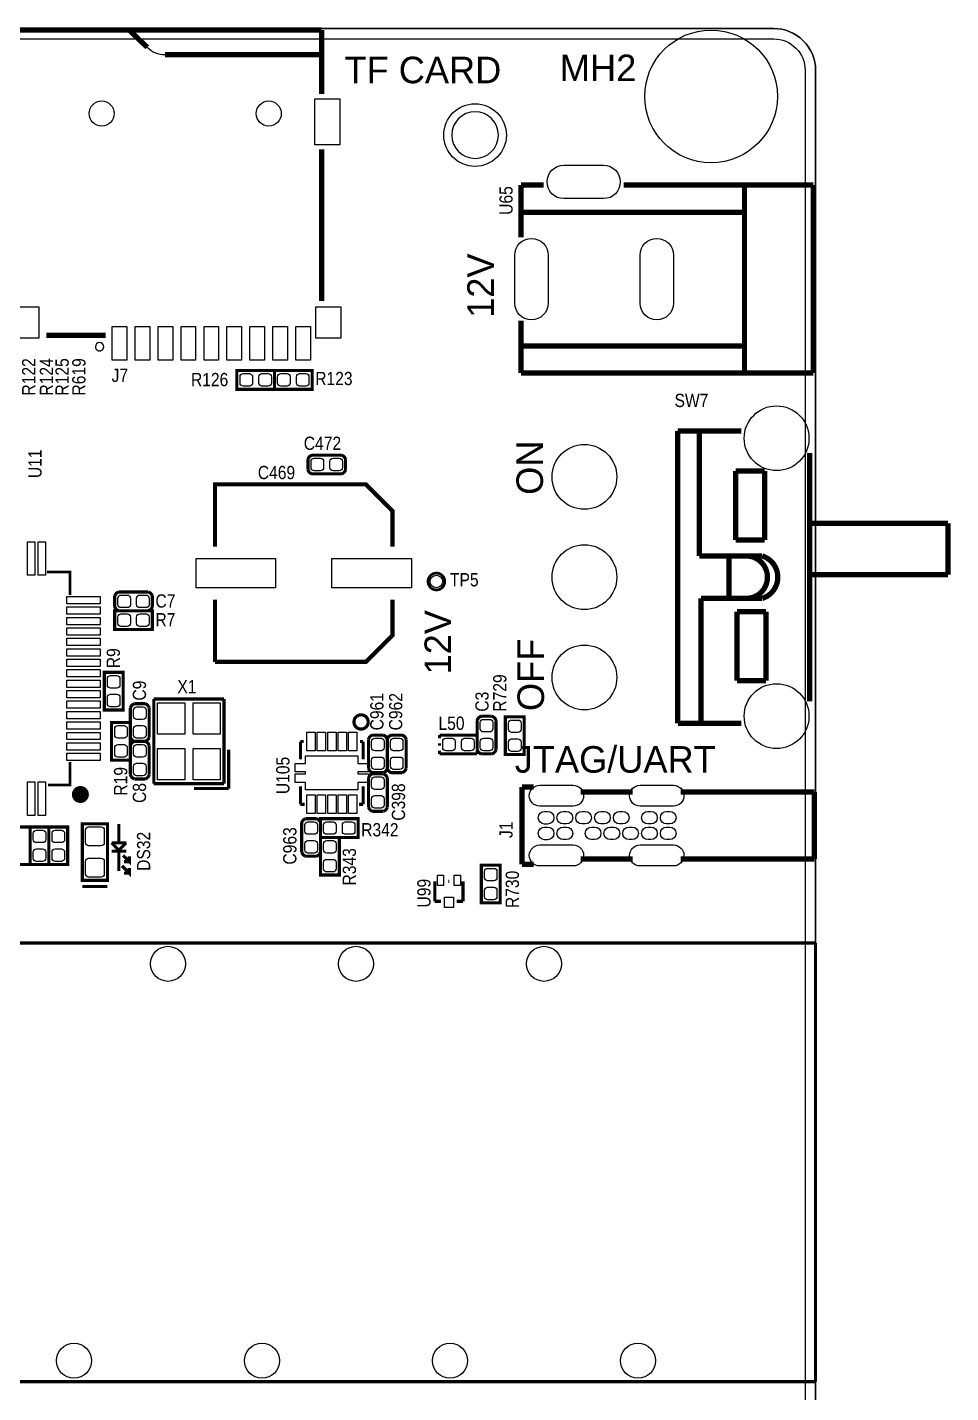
# Model space of a CAD drawing. Extents: x 35 to 236, y 10 to 166.
# Drawn here: x 192.3 to 236.5, y 99.7 to 165.1 of the extents above; entities that cross this region are included whole.
import ezdxf

# ---------------------------------------------------------------- set-up
doc = ezdxf.new("R2010")
doc.units = 0
for name, color, linetype in [('BG_OUTLINE', 254, 'CONTINUOUS'), ('BG_SILKSCREEN_TOP', 254, 'CONTINUOUS'), ('BG_SOLDERMASK_TOP', 6, 'CONTINUOUS'), ('PG_SILKSCREEN_TOP', 254, 'CONTINUOUS'), ('PG_SOLDERMASK_TOP', 85, 'CONTINUOUS'), ('PIN_SOLDERMASK_TOP', 85, 'CONTINUOUS'), ('RD_SILKSCREEN_TOP', 142, 'CONTINUOUS'), ('RKI_ALL', 43, 'CONTINUOUS')]:
    doc.layers.add(name, color=color, linetype=linetype)

msp = doc.modelspace()

# ---------------------------------------------------------------- linework, layer by layer
at = {"layer": 'BG_OUTLINE'}
msp.add_lwpolyline([(35, 12), (35, 121.6358, -0.414214), (37.286, 123.9218), (41.2, 123.9218), (41.2, 157.5018), (37.286, 157.5018, -0.414214), (35, 159.7878), (35, 163, -0.414214), (37, 165), (228, 165, -0.414214), (230, 163), (230, 12, -0.414214), (228, 10), (37, 10, -0.414214)], format="xyb", close=True, dxfattribs=at)
for points in [[(37, 165), (228, 165)], [(228, 165), (37, 165)], [(230, 163), (230, 12)], [(230, 12), (230, 163)]]:
    msp.add_lwpolyline(points, dxfattribs=at)
for points in [[(228, 165, -0.414214), (230, 163)], [(230, 163, 0.414214), (228, 165)]]:
    msp.add_lwpolyline(points, format="xyb", dxfattribs=at)
at = {"layer": 'BG_SOLDERMASK_TOP'}
msp.add_lwpolyline([(214.8157, 159.9, 1), (212.5843, 159.9, 1)], format="xyb", close=True, dxfattribs=at)
at = {"layer": 'PG_SILKSCREEN_TOP'}
for points, const_width in [([(204.9421, 164.93), (191.4799, 164.93)], 0.254), ([(198.0062, 164.1012), (197.153, 164.913)], 0.254), ([(206.3589, 164.93), (204.9421, 164.93)], 0.254), ([(206.3589, 161.8612), (206.3589, 164.93)], 0.254), ([(198.855, 163.7496), (206.3589, 163.7496)], 0.254), ([(206.3589, 163.7496), (206.3589, 163.7639)], 0.254), ([(206.3589, 159.2239), (206.3589, 151.962)], 0.254), ([(215.8999, 157.5042), (215.8999, 154.9972)], 0.254), ([(216.9794, 157.5042), (215.8999, 157.5042)], 0.254), ([(229.9004, 157.5042), (220.8199, 157.5042)], 0.254), ([(226.5984, 157.5042), (226.5984, 148.505)], 0.254), ([(229.9004, 157.5042), (229.9004, 148.505)], 0.254), ([(226.5197, 156.2037), (215.8999, 156.2037)], 0.254), ([(215.8999, 151.012), (215.8999, 148.505)], 0.254), ([(196.014, 150.311), (193.1692, 150.311)], 0.254), ([(226.5197, 149.8055), (215.8999, 149.8055)], 0.254), ([(202.3, 148.38), (202.3, 148.63), (204.1, 148.63), (204.1, 147.73), (202.3, 147.73), (202.3, 148.38)], 0.15), ([(205.9, 147.98), (205.9, 147.73), (204.1, 147.73), (204.1, 148.63), (205.9, 148.63), (205.9, 147.98)], 0.15), ([(229.9004, 148.505), (215.8999, 148.505)], 0.254), ([(223.4053, 145.7375), (223.4053, 131.7375)], 0.254), ([(223.4053, 145.7375), (226.4399, 145.7375)], 0.254), ([(224.434, 145.7375), (224.434, 139.7535)], 0.254), ([(205.7, 144.38), (205.7, 143.88)], 0.15), ([(229.7152, 144.6839), (229.7152, 132.7911)], 0.254), ([(226.1742, 143.8175), (226.1742, 140.5155)], 0.254), ([(226.1742, 143.8175), (227.5712, 143.8175)], 0.254), ([(227.5712, 143.8175), (227.5712, 140.5155)], 0.254), ([(209.75, 140.2), (209.75, 141.9101), (208.48, 143.1801), (201.25, 143.1801), (201.25, 140.2)], 0.2032), ([(229.7152, 141.3159), (236.3352, 141.3159)], 0.254), ([(236.3352, 141.3159), (236.3342, 138.8645)], 0.254), ([(226.1742, 140.5155), (227.5712, 140.5155)], 0.254), ([(224.434, 139.7535), (226.6822, 139.7535)], 0.254), ([(225.8615, 139.7535), (225.8615, 137.7215)], 0.254), ([(226.4584, 139.7535), (227.4442, 139.7535)], 0.254), ([(193.2063, 138.9858), (194.3063, 138.9858), (194.3063, 137.8858)], 0.125), ([(229.7223, 138.8645), (236.3423, 138.8645)], 0.254), ([(198.25, 137.33), (198.25, 137.83)], 0.15), ([(201.25, 137.66), (201.25, 134.68)], 0.2032), ([(201.25, 134.68), (208.48, 134.68), (209.75, 135.95), (209.75, 137.66)], 0.2032), ([(224.5232, 137.7215), (226.6822, 137.7215)], 0.254), ([(224.5232, 137.7215), (224.5232, 131.7373)], 0.254), ([(226.4587, 137.7215), (227.4442, 137.7215)], 0.254), ([(198.25, 136.48), (198.25, 136.23), (196.45, 136.23), (196.45, 137.13), (198.25, 137.13), (198.25, 136.48)], 0.15), ([(226.2377, 137.0865), (226.2377, 133.7845)], 0.254), ([(226.2377, 137.0865), (227.6347, 137.0865)], 0.254), ([(227.6347, 137.0865), (227.6347, 133.7845)], 0.254), ([(196.6, 134.18), (196.85, 134.18), (196.85, 132.38), (195.95, 132.38), (195.95, 134.18), (196.6, 134.18)], 0.15), ([(226.2377, 133.7845), (227.6347, 133.7845)], 0.254), ([(198.3211, 128.8505), (198.3211, 132.9095)], 0.1524), ([(198.3211, 132.9095), (201.6789, 132.9095)], 0.1524), ([(201.6789, 132.9095), (201.6789, 128.8505)], 0.1524), ([(214.5, 132.08), (214, 132.08)], 0.15), ([(215.4, 130.25), (215.15, 130.25), (215.15, 132.05), (216.05, 132.05), (216.05, 130.25), (215.4, 130.25)], 0.15), ([(196.55, 129.98), (196.3, 129.98), (196.3, 131.78), (197.2, 131.78), (197.2, 129.98), (196.55, 129.98)], 0.15), ([(223.4152, 131.7375), (226.4399, 131.7375)], 0.254), ([(197.9, 130.88), (197.4, 130.88)], 0.15), ([(197.4, 130.88), (197.9, 130.88)], 0.15), ([(205.4939, 130.8676), (205.3431, 130.8676)], 0.1501), ([(205.3431, 130.0167), (205.3431, 130.8676)], 0.1501), ([(208.3431, 130.8676), (208.1922, 130.8676)], 0.1501), ([(208.3431, 130.8676), (208.3431, 130.0167)], 0.1501), ([(212, 131.18), (213.8, 131.18)], 0.15), ([(212, 131.18), (212, 131.03)], 0.15), ([(212, 130.78), (212, 130.68)], 0.15), ([(213.8, 131.18), (213.8, 131.03)], 0.15), ([(213.8, 130.78), (213.8, 130.68)], 0.15), ([(201.9075, 128.6219), (201.9075, 130.4787)], 0.1524), ([(212, 130.28), (212, 130.43)], 0.15), ([(212, 130.28), (213.8, 130.28)], 0.15), ([(213.8, 130.28), (213.8, 130.43)], 0.15), ([(193.2563, 128.7859), (194.3063, 128.7859), (194.3063, 129.8859)], 0.125), ([(205.3431, 129.3667), (205.3431, 129.3685)], 0.1501), ([(208.3431, 129.3685), (208.3431, 129.3667)], 0.1501), ([(208.8, 129.38), (209.3, 129.38)], 0.15), ([(209.3, 129.33), (208.8, 129.33)], 0.15), ([(209.7, 129.38), (210.2, 129.38)], 0.15), ([(201.6789, 128.8505), (198.3211, 128.8505)], 0.1524), ([(205.3431, 127.8676), (205.3431, 128.7183)], 0.1501), ([(208.3431, 128.7183), (208.3431, 127.8676)], 0.1501), ([(215.9477, 128.6985), (216.4996, 128.6985)], 0.254), ([(215.9477, 124.9985), (215.9477, 128.6985)], 0.254), ([(200.2489, 128.6219), (201.9075, 128.6219)], 0.1524), ([(221.2383, 128.4483), (218.7572, 128.4483)], 0.254), ([(229.9477, 128.4483), (223.5476, 128.4483)], 0.254), ([(229.9477, 125.2485), (229.9477, 128.4483)], 0.254), ([(205.5491, 127.8676), (205.3431, 127.8676)], 0.1501), ([(208.3431, 127.8676), (208.1373, 127.8676)], 0.1501), ([(192.15, 126.78), (192.4, 126.78), (192.4, 124.98), (191.5, 124.98), (191.5, 126.78), (192.15, 126.78)], 0.15), ([(193.05, 126.78), (193.3, 126.78), (193.3, 124.98), (192.4, 124.98), (192.4, 126.78), (193.05, 126.78)], 0.15), ([(193.95, 126.78), (194.2, 126.78), (194.2, 124.98), (193.3, 124.98), (193.3, 126.78), (193.95, 126.78)], 0.15), ([(195.3, 124.23), (194.9, 124.23), (194.9, 126.93), (195.3, 126.93)], 0.15), ([(195.3, 124.23), (196.1, 124.23), (196.1, 126.93), (195.3, 126.93)], 0.15), ([(196.65, 126.07), (196.65, 126.92)], 0.15), ([(208.1, 126.53), (208.1, 126.28), (206.3, 126.28), (206.3, 127.18), (208.1, 127.18), (208.1, 126.53)], 0.15), ([(206.95, 126.28), (207.2, 126.28), (207.2, 124.48), (206.3, 124.48), (206.3, 126.28), (206.95, 126.28)], 0.15), ([(196.3, 126.02), (197, 126.02)], 0.15), ([(196.65, 125.67), (196.3, 126.02)], 0.15), ([(197, 125.62), (196.3, 125.62)], 0.15), ([(197, 126.02), (196.65, 125.67)], 0.15), ([(196.65, 125.67), (196.65, 124.67)], 0.15), ([(196.85, 125.42), (197.15, 125.12), (197.15, 125.37)], 0.15), ([(196.8, 124.92), (197.15, 124.57), (197.15, 124.82)], 0.15), ([(197.15, 125.12), (196.9, 125.12)], 0.15), ([(205.6, 125.38), (206.1, 125.38)], 0.15), ([(214.25, 123.15), (214, 123.15), (214, 124.95), (214.9, 124.95), (214.9, 123.15), (214.25, 123.15)], 0.15), ([(215.9477, 124.9985), (216.4994, 124.9985)], 0.254), ([(221.2383, 125.2485), (218.7569, 125.2485)], 0.254), ([(223.5476, 125.2485), (229.9477, 125.2485)], 0.254), ([(197.15, 124.57), (196.9, 124.57)], 0.15), ([(211.7739, 124.1762), (211.7739, 123.2238)], 0.1524), ([(212.4256, 124.1762), (212.4744, 124.1762)], 0.1524), ([(213.1261, 124.1762), (213.1261, 123.2238)], 0.1524), ([(194.9, 123.93), (196.1, 123.93)], 0.15), ([(211.7739, 123.2238), (212.0743, 123.2238)], 0.1524), ([(213.1261, 123.2238), (212.8257, 123.2238)], 0.1524), ([(175.6, 113.7781), (175.6, 121.2302), (230.0001, 121.2302)], 0.1524), ([(230.0001, 121.2302), (230.0001, 100.23)], 0.1524), ([(230.0001, 100.23), (175.6, 100.23), (175.6, 105.0151)], 0.1524)]:
    msp.add_lwpolyline(points, dxfattribs=dict(at, const_width=const_width))
for points in [[(198.0062, 164.1012, 0.198863), (198.855, 163.7496)], [(195.9249, 149.769, 0.999908), (195.5251, 149.769, 1.000092), (195.9249, 149.769)]]:
    msp.add_lwpolyline(points, format="xyb", dxfattribs=at)
for points, const_width in [([(205.7, 143.88, 0.265564), (205.9, 143.68), (207.3, 143.68, 0.265564), (207.5, 143.88), (207.5, 144.38, 0.265564), (207.3, 144.58), (205.9, 144.58, 0.265564), (205.7, 144.38)], 0.15), ([(226.6822, 137.7215, 0.999981), (226.6822, 139.7535)], 0.254), ([(227.4442, 137.7215, 0.736585), (227.4442, 139.7535)], 0.254), ([(212.2531, 138.53, 1), (211.4469, 138.53, 1), (212.2531, 138.53)], 0.127), ([(198.25, 137.83, 0.265564), (198.05, 138.03), (196.65, 138.03, 0.265564), (196.45, 137.83), (196.45, 137.33, 0.265564), (196.65, 137.13), (198.05, 137.13, 0.265564), (198.25, 137.33)], 0.15), ([(197.9, 130.88, 0.265564), (198.1, 131.08), (198.1, 132.48, 0.265564), (197.9, 132.68), (197.4, 132.68, 0.265564), (197.2, 132.48), (197.2, 131.08, 0.265564), (197.4, 130.88)], 0.15), ([(208.5848, 131.8074, 1.000025), (207.9032, 131.8074, 0.999975), (208.5848, 131.8074)], 0.1524), ([(214, 132.08, 0.265564), (213.8, 131.88), (213.8, 130.48, 0.265564), (214, 130.28), (214.5, 130.28, 0.265564), (214.7, 130.48), (214.7, 131.88, 0.265564), (214.5, 132.08)], 0.15), ([(197.4, 130.88, 0.265564), (197.2, 130.68), (197.2, 129.28, 0.265564), (197.4, 129.08), (197.9, 129.08, 0.265564), (198.1, 129.28), (198.1, 130.68, 0.265564), (197.9, 130.88)], 0.15), ([(209.3, 129.38, 0.265564), (209.5, 129.58), (209.5, 130.98, 0.265564), (209.3, 131.18), (208.8, 131.18, 0.265564), (208.6, 130.98), (208.6, 129.58, 0.265564), (208.8, 129.38)], 0.15), ([(210.2, 129.38, 0.265564), (210.4, 129.58), (210.4, 130.98, 0.265564), (210.2, 131.18), (209.7, 131.18, 0.265564), (209.5, 130.98), (209.5, 129.58, 0.265564), (209.7, 129.38)], 0.15), ([(208.8, 129.33, 0.265564), (208.6, 129.13), (208.6, 127.73, 0.265564), (208.8, 127.53), (209.3, 127.53, 0.265564), (209.5, 127.73), (209.5, 129.13, 0.265564), (209.3, 129.33)], 0.15), ([(195.0125, 128.3358, 0.999993), (194.6001, 128.3359, 1.000007), (195.0125, 128.3358)], 0.4), ([(206.1, 125.38, 0.265564), (206.3, 125.58), (206.3, 126.98, 0.265564), (206.1, 127.18), (205.6, 127.18, 0.265564), (205.4, 126.98), (205.4, 125.58, 0.265564), (205.6, 125.38)], 0.15)]:
    msp.add_lwpolyline(points, format="xyb", dxfattribs=dict(at, const_width=const_width))
at = {"layer": 'PG_SOLDERMASK_TOP'}
msp.add_lwpolyline([(208.6039, 129.3182), (208.6039, 128.9166), (208.0888, 128.9166), (208.0888, 128.5567), (205.5872, 128.5567), (205.5872, 128.9166), (205.0825, 128.9166), (205.0825, 129.3182), (205.5872, 129.3182), (205.5872, 129.4168), (205.0825, 129.4168), (205.0825, 129.8183), (205.5872, 129.8183), (205.5872, 130.1783), (208.0888, 130.1783), (208.0888, 129.8183), (208.6039, 129.8183), (208.6039, 129.4168), (208.0888, 129.4168), (208.0888, 129.3182)], close=True, dxfattribs=at)
at = {"layer": 'PIN_SOLDERMASK_TOP'}
for points in [[(207.2252, 161.63), (207.2252, 159.43), (206.0252, 159.43), (206.0252, 161.63)], [(192.8246, 151.68), (192.8246, 150.1799), (191.2248, 150.1799), (191.2248, 151.68)], [(206.0749, 150.1799), (206.0749, 151.68), (207.2748, 151.68), (207.2748, 150.1799)], [(197.025, 150.73), (197.025, 149.1301), (196.325, 149.1301), (196.325, 150.73)], [(198.1248, 150.73), (198.1248, 149.1301), (197.4248, 149.1301), (197.4248, 150.73)], [(199.2251, 150.73), (199.2251, 149.1301), (198.5251, 149.1301), (198.5251, 150.73)], [(200.3249, 150.73), (200.3249, 149.1301), (199.6249, 149.1301), (199.6249, 150.73)], [(201.4247, 150.73), (201.4247, 149.1301), (200.7247, 149.1301), (200.7247, 150.73)], [(202.5251, 150.73), (202.5251, 149.1301), (201.8251, 149.1301), (201.8251, 150.73)], [(203.6249, 150.73), (203.6249, 149.1301), (202.9249, 149.1301), (202.9249, 150.73)], [(204.7247, 150.73), (204.7247, 149.1301), (204.0247, 149.1301), (204.0247, 150.73)], [(205.825, 150.73), (205.825, 149.1301), (205.125, 149.1301), (205.125, 150.73)], [(192.6313, 138.8358), (192.2813, 138.8358), (192.2813, 140.4358), (192.6313, 140.4358)], [(193.1313, 138.8358), (192.7813, 138.8358), (192.7813, 140.4358), (193.1313, 140.4358)], [(204.1538, 139.6285), (204.1538, 138.2315), (200.3438, 138.2315), (200.3438, 139.6285)], [(210.6562, 139.6285), (210.6562, 138.2315), (206.8462, 138.2315), (206.8462, 139.6285)], [(194.1563, 137.4608), (194.1563, 137.8108), (195.7563, 137.8108), (195.7563, 137.4608)], [(194.1563, 136.9608), (194.1563, 137.3108), (195.7563, 137.3108), (195.7563, 136.9608)], [(194.1563, 136.4608), (194.1563, 136.8108), (195.7563, 136.8108), (195.7563, 136.4608)], [(194.1563, 135.9608), (194.1563, 136.3108), (195.7563, 136.3108), (195.7563, 135.9608)], [(194.1563, 135.4608), (194.1563, 135.8108), (195.7563, 135.8108), (195.7563, 135.4608)], [(194.1563, 134.9608), (194.1563, 135.3108), (195.7563, 135.3108), (195.7563, 134.9608)], [(194.1563, 134.4608), (194.1563, 134.8108), (195.7563, 134.8108), (195.7563, 134.4608)], [(194.1563, 133.9608), (194.1563, 134.3108), (195.7563, 134.3108), (195.7563, 133.9608)], [(194.1563, 133.4608), (194.1563, 133.8108), (195.7563, 133.8108), (195.7563, 133.4608)], [(194.1563, 132.9608), (194.1563, 133.3108), (195.7563, 133.3108), (195.7563, 132.9608)], [(194.1563, 132.4608), (194.1563, 132.8108), (195.7563, 132.8108), (195.7563, 132.4608)], [(199.7994, 131.2293), (198.4989, 131.2293), (198.4989, 132.7303), (199.7994, 132.7303)], [(201.5011, 131.2293), (200.2006, 131.2293), (200.2006, 132.7303), (201.5011, 132.7303)], [(194.1563, 131.9608), (194.1563, 132.3108), (195.7563, 132.3108), (195.7563, 131.9608)], [(194.1563, 131.4608), (194.1563, 131.8108), (195.7563, 131.8108), (195.7563, 131.4608)], [(194.1563, 130.9608), (194.1563, 131.3108), (195.7563, 131.3108), (195.7563, 130.9608)], [(194.1563, 130.4608), (194.1563, 130.8108), (195.7563, 130.8108), (195.7563, 130.4608)], [(205.6459, 131.3197), (206.0475, 131.3197), (206.0475, 130.418), (205.6459, 130.418)], [(206.1463, 131.3197), (206.5479, 131.3197), (206.5479, 130.418), (206.1463, 130.418)], [(206.6462, 131.3197), (207.0478, 131.3197), (207.0478, 130.418), (206.6462, 130.418)], [(207.1461, 131.3197), (207.5477, 131.3197), (207.5477, 130.418), (207.1461, 130.418)], [(207.6459, 131.3197), (208.0475, 131.3197), (208.0475, 130.418), (207.6459, 130.418)], [(194.1563, 129.9608), (194.1563, 130.3108), (195.7563, 130.3108), (195.7563, 129.9608)], [(199.7994, 129.0297), (198.4989, 129.0297), (198.4989, 130.5308), (199.7994, 130.5308)], [(201.5011, 129.0297), (200.2006, 129.0297), (200.2006, 130.5308), (201.5011, 130.5308)], [(192.2813, 128.9358), (192.6313, 128.9358), (192.6313, 127.3358), (192.2813, 127.3358)], [(192.7813, 128.9358), (193.1313, 128.9358), (193.1313, 127.3358), (192.7813, 127.3358)], [(205.6459, 128.32), (206.0475, 128.32), (206.0475, 127.4183), (205.6459, 127.4183)], [(206.1463, 128.32), (206.5479, 128.32), (206.5479, 127.4183), (206.1463, 127.4183)], [(206.6462, 128.32), (207.0478, 128.32), (207.0478, 127.4183), (206.6462, 127.4183)], [(207.1461, 128.32), (207.5477, 128.32), (207.5477, 127.4183), (207.1461, 127.4183)], [(207.6459, 128.32), (208.0475, 128.32), (208.0475, 127.4183), (207.6459, 127.4183)], [(212.197, 123.9851), (211.903, 123.9851), (211.903, 124.4741), (212.197, 124.4741)], [(212.9971, 123.9851), (212.7029, 123.9851), (212.7029, 124.4741), (212.9971, 124.4741)], [(212.667, 122.9259), (212.2329, 122.9259), (212.2329, 123.4149), (212.667, 123.4149)]]:
    msp.add_lwpolyline(points, close=True, dxfattribs=at)
for points in [[(217.9496, 158.458), (219.8496, 158.458, -1), (219.8496, 156.8553), (217.9496, 156.8553, -1)], [(215.599, 151.8541), (215.599, 154.1527, -1), (217.2017, 154.1527), (217.2017, 151.8541, -1)], [(223.2011, 154.1527), (223.2011, 151.8541, -1), (221.5984, 151.8541), (221.5984, 154.1527, -1)], [(202.9, 147.88), (202.6, 147.88, -0.414214), (202.45, 148.03), (202.45, 148.33, -0.414214), (202.6, 148.48), (202.9, 148.48, -0.414214), (203.05, 148.33), (203.05, 148.03, -0.414214)], [(203.8, 147.88), (203.5, 147.88, -0.414214), (203.35, 148.03), (203.35, 148.33, -0.414214), (203.5, 148.48), (203.8, 148.48, -0.414214), (203.95, 148.33), (203.95, 148.03, -0.414214)], [(204.4, 148.48), (204.7, 148.48, -0.414214), (204.85, 148.33), (204.85, 148.03, -0.414214), (204.7, 147.88), (204.4, 147.88, -0.414214), (204.25, 148.03), (204.25, 148.33, -0.414214)], [(205.3, 148.48), (205.6, 148.48, -0.414214), (205.75, 148.33), (205.75, 148.03, -0.414214), (205.6, 147.88), (205.3, 147.88, -0.414214), (205.15, 148.03), (205.15, 148.33, -0.414214)], [(206, 144.43), (206.3, 144.43, -0.414214), (206.45, 144.28), (206.45, 143.98, -0.414214), (206.3, 143.83), (206, 143.83, -0.414214), (205.85, 143.98), (205.85, 144.28, -0.414214)], [(206.9, 144.43), (207.2, 144.43, -0.414214), (207.35, 144.28), (207.35, 143.98, -0.414214), (207.2, 143.83), (206.9, 143.83, -0.414214), (206.75, 143.98), (206.75, 144.28, -0.414214)], [(197.05, 137.28), (196.75, 137.28, -0.414214), (196.6, 137.43), (196.6, 137.73, -0.414214), (196.75, 137.88), (197.05, 137.88, -0.414214), (197.2, 137.73), (197.2, 137.43, -0.414214)], [(197.95, 137.28), (197.65, 137.28, -0.414214), (197.5, 137.43), (197.5, 137.73, -0.414214), (197.65, 137.88), (197.95, 137.88, -0.414214), (198.1, 137.73), (198.1, 137.43, -0.414214)], [(196.75, 136.98), (197.05, 136.98, -0.414214), (197.2, 136.83), (197.2, 136.53, -0.414214), (197.05, 136.38), (196.75, 136.38, -0.414214), (196.6, 136.53), (196.6, 136.83, -0.414214)], [(197.65, 136.98), (197.95, 136.98, -0.414214), (198.1, 136.83), (198.1, 136.53, -0.414214), (197.95, 136.38), (197.65, 136.38, -0.414214), (197.5, 136.53), (197.5, 136.83, -0.414214)], [(196.1, 133.58), (196.1, 133.88, -0.414214), (196.25, 134.03), (196.55, 134.03, -0.414214), (196.7, 133.88), (196.7, 133.58, -0.414214), (196.55, 133.43), (196.25, 133.43, -0.414214)], [(196.1, 132.68), (196.1, 132.98, -0.414214), (196.25, 133.13), (196.55, 133.13, -0.414214), (196.7, 132.98), (196.7, 132.68, -0.414214), (196.55, 132.53), (196.25, 132.53, -0.414214)], [(197.35, 132.08), (197.35, 132.38, -0.414214), (197.5, 132.53), (197.8, 132.53, -0.414214), (197.95, 132.38), (197.95, 132.08, -0.414214), (197.8, 131.93), (197.5, 131.93, -0.414214)], [(197.05, 131.48), (197.05, 131.18, -0.414214), (196.9, 131.03), (196.6, 131.03, -0.414214), (196.45, 131.18), (196.45, 131.48, -0.414214), (196.6, 131.63), (196.9, 131.63, -0.414214)], [(197.35, 131.18), (197.35, 131.48, -0.414214), (197.5, 131.63), (197.8, 131.63, -0.414214), (197.95, 131.48), (197.95, 131.18, -0.414214), (197.8, 131.03), (197.5, 131.03, -0.414214)], [(214.55, 131.78), (214.55, 131.48, -0.414214), (214.4, 131.33), (214.1, 131.33, -0.414214), (213.95, 131.48), (213.95, 131.78, -0.414214), (214.1, 131.93), (214.4, 131.93, -0.414214)], [(215.9, 131.75), (215.9, 131.45, -0.414214), (215.75, 131.3), (215.45, 131.3, -0.414214), (215.3, 131.45), (215.3, 131.75, -0.414214), (215.45, 131.9), (215.75, 131.9, -0.414214)], [(197.05, 130.58), (197.05, 130.28, -0.414214), (196.9, 130.13), (196.6, 130.13, -0.414214), (196.45, 130.28), (196.45, 130.58, -0.414214), (196.6, 130.73), (196.9, 130.73, -0.414214)], [(197.95, 130.58), (197.95, 130.28, -0.414214), (197.8, 130.13), (197.5, 130.13, -0.414214), (197.35, 130.28), (197.35, 130.58, -0.414214), (197.5, 130.73), (197.8, 130.73, -0.414214)], [(208.75, 130.58), (208.75, 130.88, -0.414214), (208.9, 131.03), (209.2, 131.03, -0.414214), (209.35, 130.88), (209.35, 130.58, -0.414214), (209.2, 130.43), (208.9, 130.43, -0.414214)], [(209.65, 130.58), (209.65, 130.88, -0.414214), (209.8, 131.03), (210.1, 131.03, -0.414214), (210.25, 130.88), (210.25, 130.58, -0.414214), (210.1, 130.43), (209.8, 130.43, -0.414214)], [(212.3, 131.03), (212.6, 131.03, -0.414214), (212.75, 130.88), (212.75, 130.58, -0.414214), (212.6, 130.43), (212.3, 130.43, -0.414214), (212.15, 130.58), (212.15, 130.88, -0.414214)], [(213.2, 131.03), (213.5, 131.03, -0.414214), (213.65, 130.88), (213.65, 130.58, -0.414214), (213.5, 130.43), (213.2, 130.43, -0.414214), (213.05, 130.58), (213.05, 130.88, -0.414214)], [(214.55, 130.88), (214.55, 130.58, -0.414214), (214.4, 130.43), (214.1, 130.43, -0.414214), (213.95, 130.58), (213.95, 130.88, -0.414214), (214.1, 131.03), (214.4, 131.03, -0.414214)], [(215.9, 130.85), (215.9, 130.55, -0.414214), (215.75, 130.4), (215.45, 130.4, -0.414214), (215.3, 130.55), (215.3, 130.85, -0.414214), (215.45, 131), (215.75, 131, -0.414214)], [(208.75, 129.68), (208.75, 129.98, -0.414214), (208.9, 130.13), (209.2, 130.13, -0.414214), (209.35, 129.98), (209.35, 129.68, -0.414214), (209.2, 129.53), (208.9, 129.53, -0.414214)], [(209.65, 129.68), (209.65, 129.98, -0.414214), (209.8, 130.13), (210.1, 130.13, -0.414214), (210.25, 129.98), (210.25, 129.68, -0.414214), (210.1, 129.53), (209.8, 129.53, -0.414214)], [(197.95, 129.68), (197.95, 129.38, -0.414214), (197.8, 129.23), (197.5, 129.23, -0.414214), (197.35, 129.38), (197.35, 129.68, -0.414214), (197.5, 129.83), (197.8, 129.83, -0.414214)], [(209.35, 129.03), (209.35, 128.73, -0.414214), (209.2, 128.58), (208.9, 128.58, -0.414214), (208.75, 128.73), (208.75, 129.03, -0.414214), (208.9, 129.18), (209.2, 129.18, -0.414214)], [(216.7977, 128.7791), (218.3978, 128.7791, -1), (218.3978, 127.7776), (216.7977, 127.7776, -1)], [(221.5977, 128.7791), (223.1978, 128.7791, -1), (223.1978, 127.7776), (221.5977, 127.7776, -1)], [(209.35, 128.13), (209.35, 127.83, -0.414214), (209.2, 127.68), (208.9, 127.68, -0.414214), (208.75, 127.83), (208.75, 128.13, -0.414214), (208.9, 128.28), (209.2, 128.28, -0.414214)], [(217.1726, 126.9232), (217.0224, 126.9232, -1), (217.0224, 127.5239), (217.1726, 127.5239, -1)], [(218.074, 126.9239), (217.9216, 126.9239, -1), (217.9216, 127.5233), (218.074, 127.5233, -1)], [(218.9741, 126.9239), (218.8217, 126.9239, -1), (218.8217, 127.5233), (218.9741, 127.5233, -1)], [(219.8741, 126.9239), (219.7217, 126.9239, -1), (219.7217, 127.5233), (219.8741, 127.5233, -1)], [(220.774, 126.9239), (220.6216, 126.9239, -1), (220.6216, 127.5233), (220.774, 127.5233, -1)], [(222.124, 126.9239), (221.9716, 126.9239, -1), (221.9716, 127.5233), (222.124, 127.5233, -1)], [(223.0242, 126.9239), (222.8718, 126.9239, -1), (222.8718, 127.5233), (223.0242, 127.5233, -1)], [(205.55, 126.58), (205.55, 126.88, -0.414214), (205.7, 127.03), (206, 127.03, -0.414214), (206.15, 126.88), (206.15, 126.58, -0.414214), (206, 126.43), (205.7, 126.43, -0.414214)], [(206.6, 127.03), (206.9, 127.03, -0.414214), (207.05, 126.88), (207.05, 126.58, -0.414214), (206.9, 126.43), (206.6, 126.43, -0.414214), (206.45, 126.58), (206.45, 126.88, -0.414214)], [(207.5, 127.03), (207.8, 127.03, -0.414214), (207.95, 126.88), (207.95, 126.58, -0.414214), (207.8, 126.43), (207.5, 126.43, -0.414214), (207.35, 126.58), (207.35, 126.88, -0.414214)], [(192.55, 126.18), (192.55, 126.48, -0.414214), (192.7, 126.63), (193, 126.63, -0.414214), (193.15, 126.48), (193.15, 126.18, -0.414214), (193, 126.03), (192.7, 126.03, -0.414214)], [(193.45, 126.18), (193.45, 126.48, -0.414214), (193.6, 126.63), (193.9, 126.63, -0.414214), (194.05, 126.48), (194.05, 126.18, -0.414214), (193.9, 126.03), (193.6, 126.03, -0.414214)], [(195.2, 125.88, -0.414214), (195.05, 126.03), (195.05, 126.63, -0.414214), (195.2, 126.78), (195.8, 126.78, -0.414214), (195.95, 126.63), (195.95, 126.03, -0.414214), (195.8, 125.88)], [(217.1726, 126.1732), (217.0224, 126.1732, -1), (217.0224, 126.7738), (217.1726, 126.7738, -1)], [(218.074, 126.1738), (217.9216, 126.1738, -1), (217.9216, 126.7732), (218.074, 126.7732, -1)], [(219.424, 126.1738), (219.2716, 126.1738, -1), (219.2716, 126.7732), (219.424, 126.7732, -1)], [(220.3241, 126.1738), (220.1717, 126.1738, -1), (220.1717, 126.7732), (220.3241, 126.7732, -1)], [(221.2241, 126.1738), (221.0717, 126.1738, -1), (221.0717, 126.7732), (221.2241, 126.7732, -1)], [(222.124, 126.1738), (221.9716, 126.1738, -1), (221.9716, 126.7732), (222.124, 126.7732, -1)], [(223.0242, 126.1738), (222.8718, 126.1738, -1), (222.8718, 126.7732), (223.0242, 126.7732, -1)], [(192.55, 125.28), (192.55, 125.58, -0.414214), (192.7, 125.73), (193, 125.73, -0.414214), (193.15, 125.58), (193.15, 125.28, -0.414214), (193, 125.13), (192.7, 125.13, -0.414214)], [(193.45, 125.28), (193.45, 125.58, -0.414214), (193.6, 125.73), (193.9, 125.73, -0.414214), (194.05, 125.58), (194.05, 125.28, -0.414214), (193.9, 125.13), (193.6, 125.13, -0.414214)], [(205.55, 125.68), (205.55, 125.98, -0.414214), (205.7, 126.13), (206, 126.13, -0.414214), (206.15, 125.98), (206.15, 125.68, -0.414214), (206, 125.53), (205.7, 125.53, -0.414214)], [(206.45, 125.68), (206.45, 125.98, -0.414214), (206.6, 126.13), (206.9, 126.13, -0.414214), (207.05, 125.98), (207.05, 125.68, -0.414214), (206.9, 125.53), (206.6, 125.53, -0.414214)], [(216.7971, 125.9192), (218.3973, 125.9192, -1), (218.3973, 124.9176), (216.7971, 124.9176, -1)], [(221.5975, 125.9192), (223.1976, 125.9192, -1), (223.1976, 124.9176), (221.5975, 124.9176, -1)], [(195.2, 124.38, -0.414214), (195.05, 124.53), (195.05, 125.13, -0.414214), (195.2, 125.28), (195.8, 125.28, -0.414214), (195.95, 125.13), (195.95, 124.53, -0.414214), (195.8, 124.38)], [(206.45, 124.78), (206.45, 125.08, -0.414214), (206.6, 125.23), (206.9, 125.23, -0.414214), (207.05, 125.08), (207.05, 124.78, -0.414214), (206.9, 124.63), (206.6, 124.63, -0.414214)], [(214.75, 124.65), (214.75, 124.35, -0.414214), (214.6, 124.2), (214.3, 124.2, -0.414214), (214.15, 124.35), (214.15, 124.65, -0.414214), (214.3, 124.8), (214.6, 124.8, -0.414214)], [(214.75, 123.75), (214.75, 123.45, -0.414214), (214.6, 123.3), (214.3, 123.3, -0.414214), (214.15, 123.45), (214.15, 123.75, -0.414214), (214.3, 123.9), (214.6, 123.9, -0.414214)]]:
    msp.add_lwpolyline(points, format="xyb", close=True, dxfattribs=at)
for centre, radius in [((225, 161.75), 3.175), ((195.8251, 160.9298), 0.6), ((203.8251, 160.9298), 0.6), ((213.7, 159.9), 1.5), ((228.135, 145.3875), 1.5508), ((218.9352, 143.5376), 1.5508), ((218.9352, 138.7375), 1.5508), ((211.85, 138.53), 0.3), ((218.9352, 133.9374), 1.5508), ((228.135, 132.0875), 1.5508), ((199, 120.2302), 0.8382), ((208.0002, 120.2302), 0.8382), ((217.0002, 120.2302), 0.8382), ((194.5001, 101.23), 0.8382), ((203.5001, 101.23), 0.8382), ((212.5001, 101.23), 0.8382), ((221.5001, 101.23), 0.8382)]:
    msp.add_circle(centre, radius, dxfattribs=at)
at = {"layer": 'RKI_ALL'}
msp.add_lwpolyline([(35.5, 121.6358, -0.414214), (37.286, 123.4218), (41.7, 123.4218), (41.7, 158.0018), (37.286, 158.0018, -0.414214), (35.5, 159.7878), (35.5, 163, -0.414214), (37, 164.5), (228, 164.5, -0.414214), (229.5, 163), (229.5, 12, -0.414214), (228, 10.5), (37, 10.5, -0.414214), (35.5, 12)], format="xyb", close=True, dxfattribs=at)

# ---------------------------------------------------------------- texts
at = {"layer": 'BG_SILKSCREEN_TOP', "width": 1.02}
for s, p in [('TF CARD', (207.45, 162.38)), ('JTAG/UART', (215.6, 129.38))]:
    msp.add_text(s, height=1.27, dxfattribs=at).set_placement(p)
for s, p in [('12V', (214.6, 151.15)), ('ON', (216.95, 142.68)), ('12V', (212.55, 134.08)), ('OFF', (217, 132.33))]:
    msp.add_text(s, height=1.27, rotation=90, dxfattribs=at).set_placement(p)
at = {"layer": 'RD_SILKSCREEN_TOP'}
for s, height, width, p in [('MH2', 1.27, 1.023622, (217.75, 162.48)), ('J7', 0.635, 0.88, (196.3, 148.08)), ('R126', 0.635, 0.88, (200.1, 147.88)), ('R123', 0.635, 0.88, (206.05, 147.93)), ('SW7', 0.635, 0.88, (223.25, 146.88)), ('C472', 0.635, 0.88, (205.5, 144.83)), ('C469', 0.635, 0.88, (203.3, 143.43)), ('TP5', 0.635, 0.88, (212.5, 138.2966)), ('C7', 0.635, 0.88, (198.4, 137.28)), ('R7', 0.635, 0.88, (198.4, 136.38)), ('X1', 0.635, 0.88, (199.45, 133.18)), ('L50', 0.635, 0.88, (211.95, 131.43)), ('R342', 0.635, 0.88, (208.25, 126.33))]:
    msp.add_text(s, height=height, dxfattribs=dict(at, width=width)).set_placement(p)
at = {"layer": 'RD_SILKSCREEN_TOP', "width": 0.88}
for s, p in [('U65', (215.5, 156.08)), ('R122', (192.65, 147.43)), ('R124', (193.5, 147.43)), ('R125', (194.25, 147.43)), ('R619', (195.05, 147.43)), ('U11', (192.95, 143.48)), ('R9', (196.7, 134.38)), ('R729', (215.2, 132.3)), ('C9', (197.95, 132.83)), ('C961', (209.3167, 131.405)), ('C962', (210.2167, 131.405)), ('C3', (214.35, 132.3)), ('U105', (204.815, 128.353)), ('R19', (197.05, 128.28)), ('C8', (197.95, 127.93)), ('C398', (210.35, 127.08)), ('J1', (215.5, 126.25)), ('DS32', (198.15, 124.68)), ('C963', (205.15, 124.98)), ('R343', (208, 123.98)), ('U99', (211.5707, 122.9258)), ('R730', (215.8, 122.9))]:
    msp.add_text(s, height=0.635, rotation=90, dxfattribs=at).set_placement(p)

doc.saveas('drawing.dxf')
